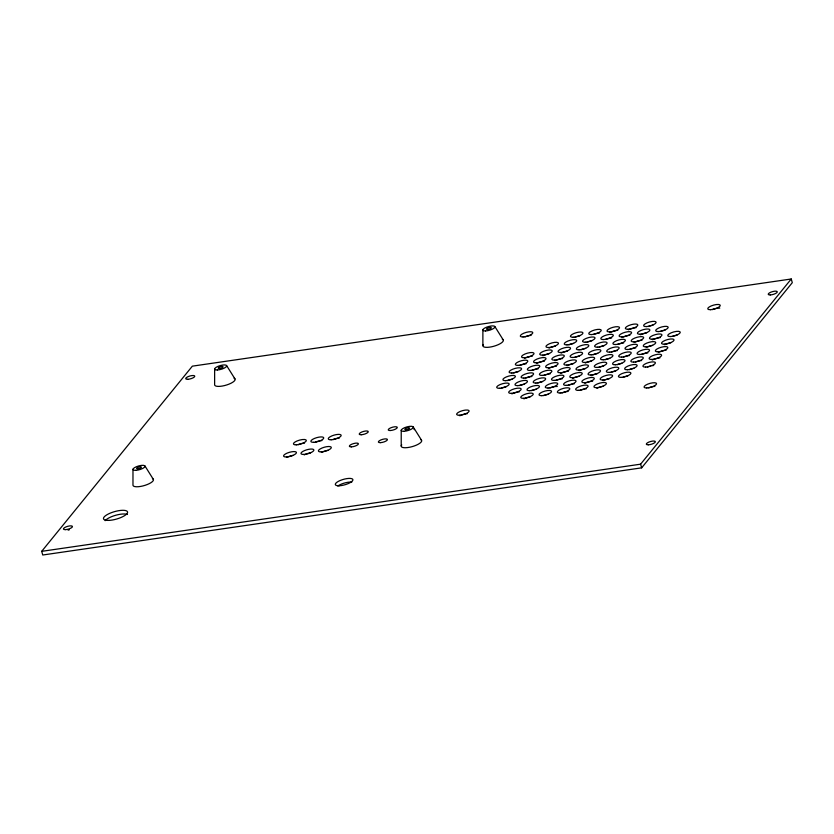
<?xml version="1.0" encoding="UTF-8"?>
<svg xmlns="http://www.w3.org/2000/svg" width="834" height="834" viewBox="0 0 834 834"><rect width="100%" height="100%" fill="white"/><g stroke="black" fill="none" stroke-linecap="round" stroke-linejoin="round"><path stroke-width="1.25" d="M132.981 469.25L132.971 484.898A10.633 3.263 -16 0 0 145.21 485.284A10.633 3.263 -16 0 0 152.413 478.612M214.64 368.878L214.63 384.516A10.633 3.263 -16 0 0 226.869 384.912A10.633 3.263 -16 0 0 234.073 378.229M401.217 445.856L401.227 430.219M482.876 345.484L482.886 329.837M41.7 551.337L192.352 366.157L791.247 278.994L792.3 282.663L641.648 467.843L42.753 555.006L41.7 551.337L640.595 464.184L791.247 278.994M494.833 326.501L503.173 339.813M413.174 426.883L421.514 440.185M226.587 365.542L234.927 378.844M144.928 465.925L153.268 479.227M640.595 464.184L641.648 467.843M68.117 530.163A4.691 1.439 -16 0 1 69.295 529.84M337.843 486.013A9.132 2.804 -16 0 1 351.792 482.125M286.823 457.428A6.693 2.054 -16 0 1 293.151 455.385M298.082 444.637A6.693 2.054 -16 0 1 304.525 443.115M315.502 442.103A6.693 2.054 -16 0 1 321.945 440.581M332.922 439.57A6.693 2.054 -16 0 1 339.365 438.048M321.653 452.362A6.693 2.054 -16 0 1 327.991 450.308M304.243 454.895A6.693 2.054 -16 0 1 310.571 452.852M629.503 349.404A6.505 2.002 -16 0 1 635.769 347.924M611.218 352.063A6.505 2.002 -16 0 1 617.483 350.593M574.636 357.39A6.505 2.002 -16 0 1 579.432 356.055M554.996 360.705A6.505 2.002 -16 0 1 562.616 358.578M592.932 354.731A6.505 2.002 -16 0 1 597.717 353.387M658.506 352.375A6.505 2.002 -16 0 1 666.126 350.238M513.64 372.923A6.505 2.002 -16 0 1 518.435 371.589M536.7 363.363A6.505 2.002 -16 0 1 544.331 361.237M641.575 354.377A6.505 2.002 -16 0 1 647.841 352.907M623.29 357.046A6.505 2.002 -16 0 1 629.555 355.565M605.004 359.704A6.505 2.002 -16 0 1 609.8 358.37M567.068 365.678A6.505 2.002 -16 0 1 573.219 363.687M585.353 363.019A6.505 2.002 -16 0 1 591.514 361.028M519.853 365.292A6.505 2.002 -16 0 1 526.108 363.812M561.209 353.063A6.505 2.002 -16 0 1 567.36 351.072M542.913 355.732A6.505 2.002 -16 0 1 549.074 353.741M599.146 347.09A6.505 2.002 -16 0 1 603.931 345.756M617.431 344.432A6.505 2.002 -16 0 1 623.686 342.951M646.423 347.392A6.505 2.002 -16 0 1 652.584 345.412M664.719 344.734A6.505 2.002 -16 0 1 670.87 342.743M712.278 309.591A6.505 2.002 -16 0 1 719.773 308.153M660.215 331.473A6.505 2.002 -16 0 1 665.011 330.128M652.636 339.761A6.505 2.002 -16 0 1 660.267 337.634M507.426 380.565A6.505 2.002 -16 0 1 512.222 379.22M548.782 368.336A6.505 2.002 -16 0 1 556.403 366.209M531.852 370.348A6.505 2.002 -16 0 1 538.118 368.868M652.292 360.007A6.505 2.002 -16 0 1 659.913 357.88M635.362 362.019A6.505 2.002 -16 0 1 641.627 360.538M617.077 364.677A6.505 2.002 -16 0 1 621.872 363.343M598.791 367.346A6.505 2.002 -16 0 1 603.587 366.001M579.14 370.65A6.505 2.002 -16 0 1 585.301 368.659M560.855 373.319A6.505 2.002 -16 0 1 568.475 371.182M543.935 375.321A6.505 2.002 -16 0 1 550.19 373.851M525.639 377.99A6.505 2.002 -16 0 1 531.904 376.509M647.445 366.991A6.505 2.002 -16 0 1 650.624 365.959M652.23 365.657A6.505 2.002 -16 0 1 653.7 365.511M519.499 385.537A6.505 2.002 -16 0 1 524.294 384.203M501.213 388.196A6.505 2.002 -16 0 1 506.009 386.861M413.966 429.302A6.693 2.054 -16 0 1 414.508 429.687M524.836 336.863A6.505 2.002 -16 0 1 531.102 335.393M648.143 326.501A6.505 2.002 -16 0 1 652.939 325.156M593.276 334.476A6.505 2.002 -16 0 1 599.542 333.006M610.207 332.474A6.505 2.002 -16 0 1 617.827 330.337M628.492 329.805A6.505 2.002 -16 0 1 636.113 327.679M574.991 337.144A6.505 2.002 -16 0 1 579.786 335.8M622.279 337.447A6.505 2.002 -16 0 1 629.899 335.32M640.564 334.788A6.505 2.002 -16 0 1 646.725 332.797M605.348 339.459A6.505 2.002 -16 0 1 611.614 337.978M568.778 344.776A6.505 2.002 -16 0 1 573.573 343.441M587.063 342.117A6.505 2.002 -16 0 1 591.859 340.783M549.126 348.091A6.505 2.002 -16 0 1 555.288 346.1M524.701 358.307A6.505 2.002 -16 0 1 532.321 356.17M672.287 336.446A6.505 2.002 -16 0 1 677.083 335.112M634.351 342.42A6.505 2.002 -16 0 1 641.982 340.293M580.85 349.748A6.505 2.002 -16 0 1 585.645 348.414M572.927 378.292A6.505 2.002 -16 0 1 579.088 376.301M556.007 380.304A6.505 2.002 -16 0 1 562.272 378.824M591.212 375.634A6.505 2.002 -16 0 1 597.373 373.642M622.935 377.291A6.505 2.002 -16 0 1 627.731 375.957M537.721 382.962A6.505 2.002 -16 0 1 542.507 381.618M603.295 380.606A6.505 2.002 -16 0 1 609.446 378.615M568.079 385.277A6.505 2.002 -16 0 1 574.345 383.796M584.999 383.265A6.505 2.002 -16 0 1 592.63 381.138M549.794 387.935A6.505 2.002 -16 0 1 557.289 386.496M511.857 393.909A6.505 2.002 -16 0 1 519.478 391.782M531.508 390.593A6.505 2.002 -16 0 1 536.304 389.259M597.081 388.237A6.505 2.002 -16 0 1 603.232 386.246M561.866 392.908A6.505 2.002 -16 0 1 568.131 391.438M580.151 390.249A6.505 2.002 -16 0 1 586.417 388.769M543.58 395.577A6.505 2.002 -16 0 1 548.376 394.232M523.929 398.881A6.505 2.002 -16 0 1 530.09 396.901M648.602 387.862A6.505 2.002 -16 0 1 654.867 386.382M459.795 415.791A6.505 2.002 -16 0 1 467.415 413.664M629.149 369.65A6.505 2.002 -16 0 1 633.944 368.315M610.863 372.318A6.505 2.002 -16 0 1 615.659 370.974M420.649 439.57A10.633 3.263 -16 0 1 412.121 446.649A10.633 3.263 -16 0 1 401.738 444.856M502.308 339.198A10.633 3.263 -16 0 1 493.78 346.266A10.633 3.263 -16 0 1 483.397 344.473M105.147 520.677A12.51 3.847 -16 0 1 115.79 515.235A12.51 3.847 -16 0 1 127.404 514.463M390.27 430.521A4.691 1.439 -16 0 0 397.307 427.561A4.691 1.439 -16 0 0 390.781 427.811A4.691 1.439 -16 0 0 390.27 430.521M380.492 442.646A4.691 1.439 -16 0 0 387.445 439.654A4.691 1.439 -16 0 0 380.836 439.966A4.691 1.439 -16 0 0 380.492 442.646M770.251 294.934A4.691 1.439 -16 0 0 777.288 291.983A4.691 1.439 -16 0 0 770.762 292.223A4.691 1.439 -16 0 0 770.251 294.934M65.438 529.632A4.691 1.439 -16 0 0 72.464 526.681A4.691 1.439 -16 0 0 65.949 526.921A4.691 1.439 -16 0 0 65.438 529.632M187.744 379.293A4.691 1.439 -16 0 0 194.77 376.332A4.691 1.439 -16 0 0 188.255 376.572A4.691 1.439 -16 0 0 187.744 379.293M339.219 485.763A9.132 2.804 -16 0 0 352.907 480.009A9.132 2.804 -16 0 0 340.22 480.478A9.132 2.804 -16 0 0 339.219 485.763M286.437 456.969A6.693 2.054 -16 0 0 296.466 452.758A6.693 2.054 -16 0 0 287.167 453.102A6.693 2.054 -16 0 0 286.437 456.969M296.299 444.845A6.693 2.054 -16 0 0 306.328 440.633A6.693 2.054 -16 0 0 297.04 440.978A6.693 2.054 -16 0 0 296.299 444.845M331.14 439.779A6.693 2.054 -16 0 0 341.169 435.557A6.693 2.054 -16 0 0 331.869 435.901A6.693 2.054 -16 0 0 331.14 439.779M313.72 442.312A6.693 2.054 -16 0 0 323.748 438.1A6.693 2.054 -16 0 0 314.449 438.444A6.693 2.054 -16 0 0 313.72 442.312M321.278 451.903A6.693 2.054 -16 0 0 331.307 447.681A6.693 2.054 -16 0 0 322.007 448.025A6.693 2.054 -16 0 0 321.278 451.903M303.857 454.436A6.693 2.054 -16 0 0 313.886 450.214A6.693 2.054 -16 0 0 304.587 450.558A6.693 2.054 -16 0 0 303.857 454.436M351.375 446.868A4.691 1.439 -16 0 0 358.411 443.917A4.691 1.439 -16 0 0 351.896 444.157A4.691 1.439 -16 0 0 351.375 446.868M361.237 434.743A4.691 1.439 -16 0 0 368.274 431.793A4.691 1.439 -16 0 0 361.758 432.033A4.691 1.439 -16 0 0 361.237 434.743M648.331 444.803A4.691 1.439 -16 0 0 655.368 441.853A4.691 1.439 -16 0 0 648.852 442.093A4.691 1.439 -16 0 0 648.331 444.803M710.516 309.695A6.505 2.002 -16 0 0 720.263 305.588A6.505 2.002 -16 0 0 711.225 305.932A6.505 2.002 -16 0 0 710.516 309.695M658.453 331.578A6.505 2.002 -16 0 0 668.201 327.481A6.505 2.002 -16 0 0 659.162 327.814A6.505 2.002 -16 0 0 658.453 331.578M652.24 339.209A6.505 2.002 -16 0 0 661.987 335.112A6.505 2.002 -16 0 0 652.949 335.445A6.505 2.002 -16 0 0 652.24 339.209M646.027 346.85A6.505 2.002 -16 0 0 655.774 342.753A6.505 2.002 -16 0 0 646.736 343.087A6.505 2.002 -16 0 0 646.027 346.85M640.168 334.236A6.505 2.002 -16 0 0 649.915 330.139A6.505 2.002 -16 0 0 640.877 330.472A6.505 2.002 -16 0 0 640.168 334.236M646.84 387.966A6.505 2.002 -16 0 0 656.587 383.869A6.505 2.002 -16 0 0 647.549 384.203A6.505 2.002 -16 0 0 646.84 387.966M645.672 367.096A6.505 2.002 -16 0 0 655.43 362.998A6.505 2.002 -16 0 0 646.392 363.332A6.505 2.002 -16 0 0 645.672 367.096M651.886 359.464A6.505 2.002 -16 0 0 661.643 355.357A6.505 2.002 -16 0 0 652.605 355.691A6.505 2.002 -16 0 0 651.886 359.464M658.099 351.823A6.505 2.002 -16 0 0 667.857 347.726A6.505 2.002 -16 0 0 658.818 348.059A6.505 2.002 -16 0 0 658.099 351.823M664.312 344.192A6.505 2.002 -16 0 0 674.06 340.084A6.505 2.002 -16 0 0 665.032 340.418A6.505 2.002 -16 0 0 664.312 344.192M670.526 336.55A6.505 2.002 -16 0 0 680.273 332.453A6.505 2.002 -16 0 0 671.234 332.787A6.505 2.002 -16 0 0 670.526 336.55M584.603 382.712A6.505 2.002 -16 0 0 594.35 378.615A6.505 2.002 -16 0 0 585.312 378.949A6.505 2.002 -16 0 0 584.603 382.712M578.389 390.354A6.505 2.002 -16 0 0 588.137 386.257A6.505 2.002 -16 0 0 579.109 386.59A6.505 2.002 -16 0 0 578.389 390.354M590.816 375.081A6.505 2.002 -16 0 0 600.563 370.984A6.505 2.002 -16 0 0 591.525 371.318A6.505 2.002 -16 0 0 590.816 375.081M597.029 367.44A6.505 2.002 -16 0 0 606.777 363.343A6.505 2.002 -16 0 0 597.738 363.676A6.505 2.002 -16 0 0 597.029 367.44M603.243 359.808A6.505 2.002 -16 0 0 612.99 355.711A6.505 2.002 -16 0 0 603.952 356.045A6.505 2.002 -16 0 0 603.243 359.808M646.381 326.594A6.505 2.002 -16 0 0 656.129 322.497A6.505 2.002 -16 0 0 647.09 322.831A6.505 2.002 -16 0 0 646.381 326.594M633.955 341.877A6.505 2.002 -16 0 0 643.702 337.77A6.505 2.002 -16 0 0 634.664 338.104A6.505 2.002 -16 0 0 633.955 341.877M627.741 349.509A6.505 2.002 -16 0 0 637.489 345.412A6.505 2.002 -16 0 0 628.45 345.745A6.505 2.002 -16 0 0 627.741 349.509M541.819 395.681A6.505 2.002 -16 0 0 551.566 391.573A6.505 2.002 -16 0 0 542.527 391.907A6.505 2.002 -16 0 0 541.819 395.681M523.533 398.339A6.505 2.002 -16 0 0 533.28 394.242A6.505 2.002 -16 0 0 524.242 394.576A6.505 2.002 -16 0 0 523.533 398.339M560.104 393.012A6.505 2.002 -16 0 0 569.851 388.915A6.505 2.002 -16 0 0 560.813 389.249A6.505 2.002 -16 0 0 560.104 393.012M621.528 357.15A6.505 2.002 -16 0 0 631.275 353.043A6.505 2.002 -16 0 0 622.237 353.376A6.505 2.002 -16 0 0 621.528 357.15M615.315 364.781A6.505 2.002 -16 0 0 625.062 360.684A6.505 2.002 -16 0 0 616.024 361.018A6.505 2.002 -16 0 0 615.315 364.781M609.101 372.423A6.505 2.002 -16 0 0 618.849 368.315A6.505 2.002 -16 0 0 609.81 368.659A6.505 2.002 -16 0 0 609.101 372.423M602.888 380.054A6.505 2.002 -16 0 0 612.646 375.957A6.505 2.002 -16 0 0 603.607 376.29A6.505 2.002 -16 0 0 602.888 380.054M596.675 387.695A6.505 2.002 -16 0 0 606.433 383.588A6.505 2.002 -16 0 0 597.394 383.932A6.505 2.002 -16 0 0 596.675 387.695M578.744 370.108A6.505 2.002 -16 0 0 588.491 366.001A6.505 2.002 -16 0 0 579.453 366.345A6.505 2.002 -16 0 0 578.744 370.108M572.531 377.739A6.505 2.002 -16 0 0 582.278 373.642A6.505 2.002 -16 0 0 573.239 373.976A6.505 2.002 -16 0 0 572.531 377.739M584.957 362.467A6.505 2.002 -16 0 0 594.705 358.37A6.505 2.002 -16 0 0 585.666 358.703A6.505 2.002 -16 0 0 584.957 362.467M591.16 354.836A6.505 2.002 -16 0 0 600.918 350.728A6.505 2.002 -16 0 0 591.879 351.072A6.505 2.002 -16 0 0 591.16 354.836M597.373 347.194A6.505 2.002 -16 0 0 607.131 343.097A6.505 2.002 -16 0 0 598.093 343.431A6.505 2.002 -16 0 0 597.373 347.194M628.085 329.263A6.505 2.002 -16 0 0 637.843 325.166A6.505 2.002 -16 0 0 628.805 325.5A6.505 2.002 -16 0 0 628.085 329.263M621.872 336.894A6.505 2.002 -16 0 0 631.63 332.797A6.505 2.002 -16 0 0 622.591 333.131A6.505 2.002 -16 0 0 621.872 336.894M615.669 344.536A6.505 2.002 -16 0 0 625.417 340.439A6.505 2.002 -16 0 0 616.378 340.772A6.505 2.002 -16 0 0 615.669 344.536M609.456 352.167A6.505 2.002 -16 0 0 619.203 348.07A6.505 2.002 -16 0 0 610.165 348.404A6.505 2.002 -16 0 0 609.456 352.167M639.814 354.481A6.505 2.002 -16 0 0 649.561 350.384A6.505 2.002 -16 0 0 640.522 350.718A6.505 2.002 -16 0 0 639.814 354.481M633.6 362.123A6.505 2.002 -16 0 0 643.358 358.026A6.505 2.002 -16 0 0 634.32 358.359A6.505 2.002 -16 0 0 633.6 362.123M627.387 369.754A6.505 2.002 -16 0 0 637.145 365.657A6.505 2.002 -16 0 0 628.106 365.99A6.505 2.002 -16 0 0 627.387 369.754M621.174 377.395A6.505 2.002 -16 0 0 630.931 373.298A6.505 2.002 -16 0 0 621.893 373.632A6.505 2.002 -16 0 0 621.174 377.395M485.555 330.942A6.255 1.918 -16 0 0 494.927 327.001A6.255 1.918 -16 0 0 486.243 327.314A6.255 1.918 -16 0 0 485.555 330.942M405.908 429.802A2.502 0.771 -16 0 0 409.661 428.228A2.502 0.771 -16 0 0 406.179 428.353A2.502 0.771 -16 0 0 405.908 429.802M403.896 431.314A6.255 1.918 -16 0 0 413.268 427.373A6.255 1.918 -16 0 0 404.584 427.696A6.255 1.918 -16 0 0 403.896 431.314M135.65 470.355A6.255 1.918 -16 0 0 145.033 466.414A6.255 1.918 -16 0 0 136.338 466.738A6.255 1.918 -16 0 0 135.65 470.355M487.567 329.43A2.502 0.771 -16 0 0 491.32 327.845A2.502 0.771 -16 0 0 487.838 327.981A2.502 0.771 -16 0 0 487.567 329.43M542.163 375.425A6.505 2.002 -16 0 0 551.92 371.328A6.505 2.002 -16 0 0 542.882 371.662A6.505 2.002 -16 0 0 542.163 375.425M548.376 367.794A6.505 2.002 -16 0 0 558.134 363.697A6.505 2.002 -16 0 0 549.095 364.031A6.505 2.002 -16 0 0 548.376 367.794M560.448 372.767A6.505 2.002 -16 0 0 570.206 368.67A6.505 2.002 -16 0 0 561.167 369.003A6.505 2.002 -16 0 0 560.448 372.767M603.587 339.563A6.505 2.002 -16 0 0 613.344 335.456A6.505 2.002 -16 0 0 604.306 335.789A6.505 2.002 -16 0 0 603.587 339.563M609.8 331.922A6.505 2.002 -16 0 0 619.558 327.825A6.505 2.002 -16 0 0 610.519 328.158A6.505 2.002 -16 0 0 609.8 331.922M591.514 334.58A6.505 2.002 -16 0 0 601.262 330.483A6.505 2.002 -16 0 0 592.223 330.817A6.505 2.002 -16 0 0 591.514 334.58M585.301 342.221A6.505 2.002 -16 0 0 595.059 338.124A6.505 2.002 -16 0 0 586.021 338.458A6.505 2.002 -16 0 0 585.301 342.221M579.088 349.853A6.505 2.002 -16 0 0 588.846 345.756A6.505 2.002 -16 0 0 579.807 346.089A6.505 2.002 -16 0 0 579.088 349.853M572.875 357.494A6.505 2.002 -16 0 0 582.632 353.397A6.505 2.002 -16 0 0 573.594 353.731A6.505 2.002 -16 0 0 572.875 357.494M566.661 365.125A6.505 2.002 -16 0 0 576.419 361.028A6.505 2.002 -16 0 0 567.381 361.362A6.505 2.002 -16 0 0 566.661 365.125M459.388 415.249A6.505 2.002 -16 0 0 469.146 411.141A6.505 2.002 -16 0 0 460.107 411.485A6.505 2.002 -16 0 0 459.388 415.249M566.317 385.381A6.505 2.002 -16 0 0 576.065 381.284A6.505 2.002 -16 0 0 567.026 381.618A6.505 2.002 -16 0 0 566.317 385.381M548.032 388.039A6.505 2.002 -16 0 0 557.779 383.942A6.505 2.002 -16 0 0 548.741 384.276A6.505 2.002 -16 0 0 548.032 388.039M529.746 390.698A6.505 2.002 -16 0 0 539.494 386.601A6.505 2.002 -16 0 0 530.455 386.934A6.505 2.002 -16 0 0 529.746 390.698M511.451 393.367A6.505 2.002 -16 0 0 521.208 389.259A6.505 2.002 -16 0 0 512.17 389.593A6.505 2.002 -16 0 0 511.451 393.367M517.737 385.642A6.505 2.002 -16 0 0 527.484 381.545A6.505 2.002 -16 0 0 518.446 381.878A6.505 2.002 -16 0 0 517.737 385.642M535.949 383.067A6.505 2.002 -16 0 0 545.707 378.97A6.505 2.002 -16 0 0 536.669 379.303A6.505 2.002 -16 0 0 535.949 383.067M554.245 380.398A6.505 2.002 -16 0 0 563.992 376.301A6.505 2.002 -16 0 0 554.954 376.634A6.505 2.002 -16 0 0 554.245 380.398M137.662 468.844A2.502 0.771 -16 0 0 141.415 467.269A2.502 0.771 -16 0 0 137.944 467.394A2.502 0.771 -16 0 0 137.662 468.844M554.589 360.152A6.505 2.002 -16 0 0 564.347 356.055A6.505 2.002 -16 0 0 555.308 356.389A6.505 2.002 -16 0 0 554.589 360.152M560.802 352.521A6.505 2.002 -16 0 0 570.56 348.414A6.505 2.002 -16 0 0 561.522 348.758A6.505 2.002 -16 0 0 560.802 352.521M567.016 344.88A6.505 2.002 -16 0 0 576.763 340.783A6.505 2.002 -16 0 0 567.725 341.116A6.505 2.002 -16 0 0 567.016 344.88M573.229 337.249A6.505 2.002 -16 0 0 582.976 333.141A6.505 2.002 -16 0 0 573.938 333.485A6.505 2.002 -16 0 0 573.229 337.249M548.73 347.538A6.505 2.002 -16 0 0 558.478 343.441A6.505 2.002 -16 0 0 549.439 343.775A6.505 2.002 -16 0 0 548.73 347.538M542.517 355.18A6.505 2.002 -16 0 0 552.264 351.083A6.505 2.002 -16 0 0 543.226 351.416A6.505 2.002 -16 0 0 542.517 355.18M536.304 362.811A6.505 2.002 -16 0 0 546.051 358.714A6.505 2.002 -16 0 0 537.013 359.047A6.505 2.002 -16 0 0 536.304 362.811M530.09 370.452A6.505 2.002 -16 0 0 539.848 366.355A6.505 2.002 -16 0 0 530.81 366.689A6.505 2.002 -16 0 0 530.09 370.452M523.877 378.094A6.505 2.002 -16 0 0 533.635 373.986A6.505 2.002 -16 0 0 524.596 374.32A6.505 2.002 -16 0 0 523.877 378.094M499.451 388.3A6.505 2.002 -16 0 0 509.199 384.203A6.505 2.002 -16 0 0 500.16 384.537A6.505 2.002 -16 0 0 499.451 388.3M505.665 380.669A6.505 2.002 -16 0 0 515.412 376.561A6.505 2.002 -16 0 0 506.374 376.905A6.505 2.002 -16 0 0 505.665 380.669M511.878 373.027A6.505 2.002 -16 0 0 521.625 368.93A6.505 2.002 -16 0 0 512.587 369.264A6.505 2.002 -16 0 0 511.878 373.027M518.081 365.396A6.505 2.002 -16 0 0 527.839 361.289A6.505 2.002 -16 0 0 518.8 361.633A6.505 2.002 -16 0 0 518.081 365.396M524.294 357.755A6.505 2.002 -16 0 0 534.052 353.658A6.505 2.002 -16 0 0 525.013 353.991A6.505 2.002 -16 0 0 524.294 357.755M523.074 336.967A6.505 2.002 -16 0 0 532.822 332.87A6.505 2.002 -16 0 0 523.783 333.204A6.505 2.002 -16 0 0 523.074 336.967M108.816 520.395A12.51 3.847 -16 0 0 127.571 512.503A12.51 3.847 -16 0 0 110.192 513.15A12.51 3.847 -16 0 0 108.816 520.395M217.309 369.973A6.255 1.918 -16 0 0 226.692 366.032A6.255 1.918 -16 0 0 217.997 366.355A6.255 1.918 -16 0 0 217.309 369.973M219.321 368.461A2.502 0.771 -16 0 0 223.074 366.887A2.502 0.771 -16 0 0 219.603 367.012A2.502 0.771 -16 0 0 219.321 368.461"/></g></svg>
